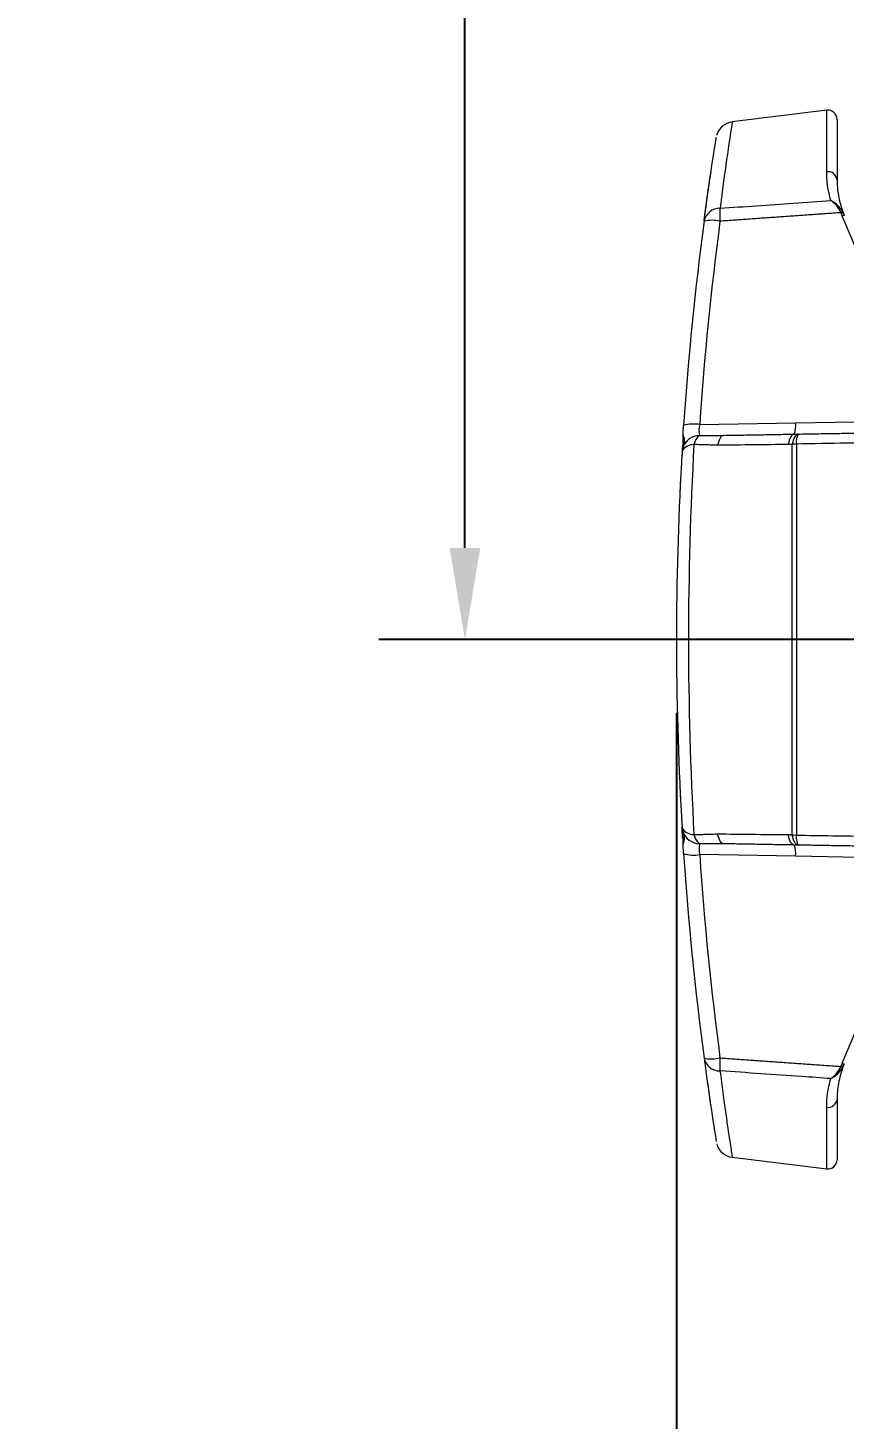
# Model space of a CAD drawing. Header units: inches. Extents: x 1 to 63.1, y 0.7 to 40.3.
# Drawn here: x 1.04 to 5.49, y 8.23 to 15.81 of the extents above; entities that cross this region are included whole.
import ezdxf

# ---------------------------------------------------------------- set-up
doc = ezdxf.new("R2010")
doc.units = ezdxf.units.IN
doc.header["$MEASUREMENT"] = 0
doc.linetypes.add('PHANTOM', pattern=[2.5, 1.25, -0.25, 0.25, -0.25, 0.25, -0.25])
doc.layers.add('DIM', color=1, linetype='Continuous')
doc.layers.add('OBJECT', color=7, linetype='Continuous')
doc.styles.add('Arial', font='arial.ttf')
doc.dimstyles.new('ANSI & Metric .40 Stacked', dxfattribs={"dimscale": 2.666667, "dimtxt": 0.4, "dimasz": 0.5, "dimexe": 0.4, "dimexo": 0.4, "dimgap": 0.133333, "dimtad": 0, "dimtih": 1, "dimtoh": 1, "dimzin": 4, "dimdsep": 46, "dimtxsty": 'Arial', "dimcen": 0.2, "dimadec": 0, "dimazin": 0, "dimtfac": 0.75, "dimtofl": 0, "dimtmove": 0, "dimatfit": 3, "dimfxl": 1, "dimtolj": 1, "dimtzin": 0, "dimarcsym": 0})
doc.dimstyles.new('ANSI .40', dxfattribs={"dimscale": 2.666667, "dimtxt": 0.4, "dimasz": 0.5, "dimexe": 0.4, "dimexo": 0.4, "dimgap": 0.2, "dimtad": 0, "dimtih": 1, "dimtoh": 1, "dimzin": 4, "dimdsep": 46, "dimtxsty": 'Arial', "dimcen": 0.2, "dimadec": 0, "dimazin": 0, "dimtfac": 0.75, "dimtofl": 0, "dimtmove": 0, "dimatfit": 3, "dimfxl": 1, "dimfrac": 1, "dimtolj": 1, "dimtzin": 0, "dimarcsym": 0})

# ---------------------------------------------------------------- blocks, each defined once
blk = doc.blocks.new('*D4')
at = {"layer": 'Defpoints', "color": 0, "transparency": 16777216}
for p in [(13.3715, 26.8592), (3.4215, 12.4782), (13.294, 12.4782)]:
    blk.add_point(p, dxfattribs=at)
at = {"layer": 'DIM', "color": 0, "lineweight": -2, "transparency": 16777216}
for p, q in [((12.9715, 26.8592), (3.0215, 26.8592)), ((3.4215, 26.3592), (3.4215, 20.4592)), ((3.4215, 12.9782), (3.4215, 18.8782)), ((12.894, 12.4782), (3.0215, 12.4782))]:
    blk.add_line(p, q, dxfattribs=at)
at = {"layer": 'DIM', "color": 0, "transparency": 16777216}
for points in [[(3.3381, 26.3592), (3.5048, 26.3592), (3.4215, 26.8592)], [(3.3381, 12.9782), (3.5048, 12.9782), (3.4215, 12.4782)]]:
    blk.add_solid(points, dxfattribs=at)
at = {"layer": 'DIM', "color": 0, "transparency": 16777216, "insert": (3.4215, 19.6687), "char_height": 0.4, "attachment_point": 5, "style": 'Arial'}
blk.add_mtext('\\A1;12.72-14.38\\P[323mm] - [365mm]', dxfattribs=at)
blk = doc.blocks.new('*D5')
at = {"layer": 'Defpoints', "color": 0, "transparency": 16777216}
for p in [(4.574, 12.4782), (13.294, 12.4782), (13.294, 6.8162)]:
    blk.add_point(p, dxfattribs=at)
at = {"layer": 'DIM', "color": 0, "lineweight": -2, "transparency": 16777216}
for p, q in [((4.574, 12.0782), (4.574, 6.4162)), ((13.294, 12.0782), (13.294, 6.4162)), ((5.074, 6.8162), (7.7509, 6.8162)), ((12.794, 6.8162), (10.1171, 6.8162))]:
    blk.add_line(p, q, dxfattribs=at)
at = {"layer": 'DIM', "color": 0, "transparency": 16777216}
for points in [[(5.074, 6.8996), (5.074, 6.7329), (4.574, 6.8162)], [(12.794, 6.8996), (12.794, 6.7329), (13.294, 6.8162)]]:
    blk.add_solid(points, dxfattribs=at)
at = {"layer": 'DIM', "color": 0, "transparency": 16777216, "char_height": 0.4, "attachment_point": 5, "style": 'Arial'}
for s, insert in [('\\A1;8.72', (8.934, 7.1538)), ('\\A1;[222mm]', (8.934, 6.4265))]:
    blk.add_mtext(s, dxfattribs=dict(at, insert=insert))
blk = doc.blocks.new('*D6')
at = {"layer": 'Defpoints', "color": 0, "transparency": 16777216}
for p in [(4.574, 12.4782), (21.2619, 9.8331), (21.2619, 5.3798)]:
    blk.add_point(p, dxfattribs=at)
at = {"layer": 'DIM', "color": 0, "lineweight": -2, "transparency": 16777216}
for p, q in [((4.574, 12.0782), (4.574, 4.9798)), ((21.2619, 9.4331), (21.2619, 4.9798)), ((5.074, 5.3798), (11.7348, 5.3798)), ((20.7619, 5.3798), (14.1011, 5.3798))]:
    blk.add_line(p, q, dxfattribs=at)
at = {"layer": 'DIM', "color": 0, "transparency": 16777216}
for points in [[(5.074, 5.4632), (5.074, 5.2965), (4.574, 5.3798)], [(20.7619, 5.4632), (20.7619, 5.2965), (21.2619, 5.3798)]]:
    blk.add_solid(points, dxfattribs=at)
at = {"layer": 'DIM', "color": 0, "transparency": 16777216, "char_height": 0.4, "attachment_point": 5, "style": 'Arial'}
for s, insert in [('\\A1;16.69', (12.9179, 5.7174)), ('\\A1;[424mm]', (12.9179, 4.9901))]:
    blk.add_mtext(s, dxfattribs=dict(at, insert=insert))
blk = doc.blocks.new('*D7')
at = {"layer": 'Defpoints', "color": 0, "transparency": 16777216}
for p in [(4.574, 12.4787), (39.3574, 5.4831), (39.3574, 3.9434)]:
    blk.add_point(p, dxfattribs=at)
at = {"layer": 'DIM', "color": 0, "lineweight": -2, "transparency": 16777216}
for p, q in [((4.574, 12.0787), (4.574, 3.5434)), ((39.3574, 5.0831), (39.3574, 3.5434)), ((5.074, 3.9434), (20.7826, 3.9434)), ((38.8574, 3.9434), (23.1488, 3.9434))]:
    blk.add_line(p, q, dxfattribs=at)
at = {"layer": 'DIM', "color": 0, "transparency": 16777216}
for points in [[(5.074, 4.0268), (5.074, 3.8601), (4.574, 3.9434)], [(38.8574, 4.0268), (38.8574, 3.8601), (39.3574, 3.9434)]]:
    blk.add_solid(points, dxfattribs=at)
at = {"layer": 'DIM', "color": 0, "transparency": 16777216, "char_height": 0.4, "attachment_point": 5, "style": 'Arial'}
for s, insert in [('\\A1;34.78', (21.9657, 4.2811)), ('\\A1;[884mm]', (21.9657, 3.5537))]:
    blk.add_mtext(s, dxfattribs=dict(at, insert=insert))
blk = doc.blocks.new('*D8')
at = {"layer": 'Defpoints', "color": 0, "transparency": 16777216}
for p in [(4.574, 12.4787), (41.3605, 5.4831), (41.3605, 2.507)]:
    blk.add_point(p, dxfattribs=at)
at = {"layer": 'DIM', "color": 0, "lineweight": -2, "transparency": 16777216}
for p, q in [((4.574, 12.0787), (4.574, 2.107)), ((41.3605, 5.0831), (41.3605, 2.107)), ((5.074, 2.507), (21.7841, 2.507)), ((40.8605, 2.507), (24.1504, 2.507))]:
    blk.add_line(p, q, dxfattribs=at)
at = {"layer": 'DIM', "color": 0, "transparency": 16777216}
for points in [[(5.074, 2.5904), (5.074, 2.4237), (4.574, 2.507)], [(40.8605, 2.5904), (40.8605, 2.4237), (41.3605, 2.507)]]:
    blk.add_solid(points, dxfattribs=at)
at = {"layer": 'DIM', "color": 0, "transparency": 16777216, "char_height": 0.4, "attachment_point": 5, "style": 'Arial'}
for s, insert in [('\\A1;36.79', (22.9672, 2.8447)), ('\\A1;[935mm]', (22.9672, 2.1173))]:
    blk.add_mtext(s, dxfattribs=dict(at, insert=insert))

msp = doc.modelspace()

# ---------------------------------------------------------------- linework, layer by layer
at = {"layer": 'DIM', "linetype": 'PHANTOM'}
msp.add_line((13.114, 12.4782), (2.9515, 12.4782), dxfattribs=at)
at = {"layer": 'OBJECT', "linetype": 'Continuous', "lineweight": 15}
for p, q in [((5.3929, 15.3638), (4.8776, 15.3005)), ((5.3929, 15.0282), (5.3929, 15.3638)), ((5.449, 15.3141), (5.449, 14.9843)), ((5.9246, 13.7224), (5.4775, 14.7882)), ((4.7008, 13.6508), (5.2233, 13.66)), ((5.2233, 13.66), (5.9425, 13.6725)), ((4.6097, 13.5926), (4.6097, 13.5923)), ((4.605, 13.4993), (4.605, 13.4943)), ((4.6081, 13.5666), (4.608, 13.5645)), ((5.2051, 11.4152), (5.2051, 13.5421)), ((5.2275, 13.5446), (5.2275, 11.4128)), ((4.5955, 13.342), (4.5954, 13.3408)), ((4.5953, 11.6177), (4.5954, 11.6169)), ((4.604, 11.4748), (4.604, 11.4744)), ((4.604, 11.4748), (4.604, 11.4748)), ((4.604, 11.4744), (4.604, 11.4744)), ((4.6097, 11.3652), (4.6097, 11.3647)), ((5.2233, 11.2974), (4.7008, 11.3065)), ((5.9425, 11.2848), (5.2233, 11.2974)), ((5.4775, 10.1691), (5.9246, 11.2349)), ((5.449, 9.973), (5.449, 9.6432)), ((5.3929, 9.5935), (5.3929, 9.9292)), ((4.8776, 9.6568), (5.3929, 9.5935))]:
    msp.add_line(p, q, dxfattribs=at)
at = {"layer": 'OBJECT', "linetype": 'Continuous', "lineweight": 15, "flags": 128}
for points in [[(4.8312, 13.5917), (4.8261, 13.5907), (4.8211, 13.5879), (4.8163, 13.5833), (4.8118, 13.577), (4.8077, 13.5692), (4.8041, 13.5599), (4.801, 13.5494), (4.7985, 13.5378)], [(5.216, 13.5984), (5.2108, 13.5974), (5.2057, 13.5944), (5.2009, 13.5895), (5.1964, 13.5829), (5.1923, 13.5747), (5.1887, 13.565), (5.1856, 13.5539), (5.1832, 13.5418)], [(5.2379, 13.5988), (5.2327, 13.5977), (5.2276, 13.5948), (5.2228, 13.5899), (5.2183, 13.5833), (5.2142, 13.575), (5.2106, 13.5653), (5.2075, 13.5542), (5.2051, 13.5421)], [(4.6074, 11.4019), (4.6082, 11.3894)], [(4.6082, 11.3894), (4.6093, 11.3711), (4.6097, 11.3647)], [(4.8312, 11.3656), (4.8261, 11.3666), (4.8211, 11.3694), (4.8163, 11.374), (4.8118, 11.3803), (4.8077, 11.3882), (4.8041, 11.3974), (4.801, 11.4079), (4.7985, 11.4195)], [(5.216, 11.3589), (5.2108, 11.36), (5.2057, 11.3629), (5.2009, 11.3678), (5.1964, 11.3744), (5.1923, 11.3826), (5.1887, 11.3924), (5.1856, 11.4034), (5.1832, 11.4155)], [(5.2379, 11.3585), (5.2327, 11.3596), (5.2276, 11.3626), (5.2228, 11.3674), (5.2183, 11.374), (5.2142, 11.3823), (5.2106, 11.3921), (5.2075, 11.4031), (5.2051, 11.4152)]]:
    msp.add_lwpolyline(points, dxfattribs=at)
at = {"layer": 'OBJECT', "linetype": 'Continuous', "lineweight": 15}
for centre, radius, start, end in [((5.399, 15.3141), 0.05, 0, 97), ((4.8879, 15.2021), 0.0979, 95.98751, 165.67946), ((23.1282, 12.4887), 18.4658, 171.2427, 172.7174), ((5.401, 14.9807), 0.0481, 4.2989, 99.66398), ((5.3222, 14.7373), 0.1631, 24.65557, 55.4056), ((5.3528, 14.7409), 0.1446, 27.78787, 64.59693), ((4.8103, 14.7416), 0.0879, 89.37838, 168.13406), ((5.3128, 14.794), 0.5028, 175.9608, 184.0392), ((5.4811, 14.7883), 0.02, 90.89265, 121.84912), ((5.4816, 14.7847), 0.0187, 86.09724, 119.641), ((5.9478, 14.9855), 0.51, 201.21022, 202.76), ((5.4871, 14.7724), 0.0185, 87.3285, 121.25068), ((5.949, 14.9843), 0.5, 201.21022, 202.76), ((21.951, 12.4787), 17.377, 172.45733, 176.14994), ((21.9388, 12.4908), 17.277, 172.45733, 176.14994), ((4.7655, 14.5596), 0.2042, 77.03091, 101.6112), ((4.6685, 13.4613), 0.1923, 80.32506, 106.70682), ((4.8293, 13.6179), 0.1327, 165.62786, 191.52431), ((5.0956, 13.6439), 0.1287, 339.29444, 7.15493), ((17.7281, 12.7488), 13.1455, 176.31951, 176.43315), ((4.5495, 13.5595), 0.0686, 329.84897, 28.7361), ((4.7025, 13.4923), 0.0992, 91.85641, 160.72618), ((4.5494, 13.5586), 0.0695, 330.32531, 28.17341), ((4.7502, 13.5268), 0.0822, 128.2544, 169.67468), ((5.3197, 13.5549), 0.0928, 151.78765, 186.41968), ((4.6048, 13.5003), 0.000966, 211.84467, 279.51978), ((4.6048, 13.4997), 0.000986, 212.65818, 279.83529), ((19.5424, 12.6182), 14.9633, 176.3742, 176.62392), ((4.6702, 13.4627), 0.0789, 90.63703, 144.31579), ((23.5581, 12.4787), 18.9186, 176.77921, 183.22079), ((5.2387, 13.3425), 0.2023, 93.17736, 99.54652), ((21.951, 12.4787), 17.377, 176.82154, 183.17846), ((4.6043, 13.4907), 0.00107, 219.22931, 279.31043), ((18.9659, 12.6209), 14.3885, 177.13206, 177.33185), ((18.979, 12.3375), 14.4016, 182.67017, 182.84975), ((4.6043, 11.4667), 0.00107, 80.68957, 140.77069), ((4.6048, 11.4576), 0.000986, 80.16471, 147.34182), ((4.6048, 11.457), 0.000966, 80.48022, 148.15533), ((21.6931, 12.4705), 17.1181, 183.39097, 183.69835), ((4.6702, 11.4946), 0.0789, 215.68421, 269.36297), ((4.7025, 11.4651), 0.0992, 199.27382, 268.14359), ((4.5504, 11.3979), 0.0679, 330.91919, 30.49575), ((4.5441, 11.3987), 0.0742, 333.80321, 27.69806), ((4.7502, 11.4305), 0.0822, 190.32532, 231.7456), ((5.2387, 11.6148), 0.2023, 260.45348, 266.82264), ((5.3197, 11.4024), 0.0928, 173.58032, 208.21235), ((4.6685, 11.496), 0.1923, 253.29318, 279.67494), ((21.951, 12.4787), 17.377, 183.85006, 187.54267), ((4.8392, 11.3397), 0.1423, 169.36756, 193.48027), ((21.9388, 12.4666), 17.277, 183.85006, 187.54267), ((5.0956, 11.3134), 0.1287, 352.84507, 20.70556), ((4.7655, 10.3977), 0.2042, 258.3888, 282.96909), ((4.8103, 10.2157), 0.0879, 191.86594, 270.62162), ((25.3882, 12.979), 20.8502, 187.66571, 188.92658), ((22.3274, 12.5316), 17.7571, 187.64367, 188.40598), ((5.3128, 10.1633), 0.5028, 175.9608, 184.0392), ((5.9478, 9.9718), 0.51, 157.24, 158.78978), ((5.4871, 10.1849), 0.0185, 238.74932, 272.6715), ((5.949, 9.973), 0.5, 157.24, 158.78978), ((5.3217, 10.2205), 0.1639, 304.66607, 335.27276), ((5.3528, 10.2164), 0.1446, 295.40307, 332.21213), ((5.4811, 10.169), 0.02, 238.15088, 269.10735), ((5.4816, 10.1726), 0.0187, 240.359, 273.90276), ((5.401, 9.9766), 0.0481, 260.33602, 355.7011), ((4.8892, 9.7556), 0.0993, 194.876, 263.28438), ((5.399, 9.6432), 0.05, 263, 0)]:
    msp.add_arc(centre, radius, start, end, dxfattribs=at)
for points, knots in [([(5.449, 15.2545), (5.449, 15.2501), (5.449, 15.2378), (5.449, 15.211), (5.449, 15.1895), (5.449, 15.1797)], [0, 0, 0, 0, 0.229913, 0.649088, 1, 1, 1, 1]), ([(4.7243, 14.7596), (4.7315, 14.8124), (4.7458, 14.9182), (4.7637, 15.0401), (4.7781, 15.1342), (4.7871, 15.1919), (4.7913, 15.2183), (4.7907, 15.2144), (4.7906, 15.2137)], [0, 0, 0, 0, 0.190295, 0.381179, 0.571452, 0.761873, 0.952913, 1, 1, 1, 1]), ([(4.7281, 14.7876), (4.7319, 14.8155), (4.7394, 14.8712), (4.7484, 14.9349), (4.7554, 14.9834), (4.7596, 15.0119), (4.7614, 15.024), (4.7611, 15.0218), (4.7611, 15.0216)], [0, 0, 0, 0, 0.193962, 0.387924, 0.5875, 0.787075, 0.981047, 1, 1, 1, 1]), ([(5.4149, 14.8716), (5.4083, 14.8989), (5.395, 14.9538), (5.3936, 15.0033), (5.3929, 15.0282)], [0, 0, 0, 0, 0.497922, 1, 1, 1, 1]), ([(5.449, 15.0331), (5.449, 15.0209), (5.449, 15.0034), (5.449, 14.9888), (5.449, 14.9843)], [0, 0, 0, 0, 0.695284, 1, 1, 1, 1]), ([(5.449, 14.9843), (5.4499, 14.9563), (5.4518, 14.8999), (5.4725, 14.8357), (5.4829, 14.8034)], [0, 0, 0, 0, 0.497068, 1, 1, 1, 1]), ([(4.8113, 14.8294), (4.8774, 14.8341), (5.0785, 14.8482), (5.2797, 14.8622), (5.4149, 14.8716)], [0, 0, 0, 0, 0.328344, 1, 1, 1, 1]), ([(4.6097, 13.5925), (4.6097, 13.5926), (4.6108, 13.6092), (4.612, 13.6274), (4.6132, 13.6455)], [0, 0, 0, 0, 0.008018, 1, 1, 1, 1]), ([(5.1832, 13.5418), (5.1215, 13.5412), (4.9932, 13.5398), (4.865, 13.5385), (4.7985, 13.5378)], [0, 0, 0, 0, 0.480478, 1, 1, 1, 1]), ([(5.9624, 13.5562), (5.9001, 13.5552), (5.6552, 13.5513), (5.4102, 13.5474), (5.2275, 13.5446)], [0, 0, 0, 0, 0.25403, 1, 1, 1, 1]), ([(4.6074, 11.4019), (4.6069, 11.4106), (4.6059, 11.4263), (4.6046, 11.4478), (4.604, 11.4575)], [0, 0, 0, 0, 0.548284, 1, 1, 1, 1]), ([(4.7985, 11.4195), (4.86, 11.4189), (4.9881, 11.4176), (5.1165, 11.4162), (5.1832, 11.4155)], [0, 0, 0, 0, 0.480478, 1, 1, 1, 1]), ([(5.2275, 11.4128), (5.2936, 11.4117), (5.5385, 11.4079), (5.7835, 11.404), (5.9624, 11.4012)], [0, 0, 0, 0, 0.269854, 1, 1, 1, 1]), ([(5.4149, 10.0858), (5.3615, 10.0895), (5.1603, 10.1034), (4.9591, 10.1175), (4.8113, 10.1279)], [0, 0, 0, 0, 0.265214, 1, 1, 1, 1]), ([(4.8113, 10.1279), (4.8166, 10.0869), (4.8273, 10.0047), (4.8416, 9.9011), (4.8542, 9.813), (4.8644, 9.7443), (4.8719, 9.6944), (4.8763, 9.6658), (4.8781, 9.6538), (4.8776, 9.6571), (4.8776, 9.6573)], [0, 0, 0, 0, 0.139747, 0.280448, 0.424179, 0.568969, 0.70872, 0.849459, 0.993326, 1, 1, 1, 1]), ([(5.4829, 10.1539), (5.4726, 10.122), (5.4519, 10.0578), (5.45, 10.0014), (5.449, 9.973)], [0, 0, 0, 0, 0.496567, 1, 1, 1, 1]), ([(5.3929, 9.9292), (5.3936, 9.9538), (5.395, 10.0033), (5.4082, 10.0582), (5.4149, 10.0858)], [0, 0, 0, 0, 0.498142, 1, 1, 1, 1]), ([(5.449, 9.973), (5.449, 9.963), (5.449, 9.9474), (5.449, 9.9304), (5.449, 9.9242)], [0, 0, 0, 0, 0.639502, 1, 1, 1, 1]), ([(5.449, 9.6996), (5.449, 9.6953), (5.449, 9.686), (5.449, 9.6822), (5.449, 9.6801)], [0, 0, 0, 0, 0.468295, 1, 1, 1, 1])]:
    msp.add_open_spline(points, degree=3, knots=knots, dxfattribs=at)
for points in [[(5.4705, 14.8053), (4.8113, 14.7586)], [(5.4723, 14.801), (5.4705, 14.8053)], [(5.4808, 14.8083), (5.4829, 14.8034)], [(4.6103, 13.5853), (4.609, 13.5644)], [(4.6097, 13.5921), (4.6097, 13.5925)], [(4.6993, 13.5914), (4.8312, 13.5917)], [(4.8312, 13.5917), (5.216, 13.5984)], [(5.216, 13.5984), (5.2379, 13.5988)], [(5.2379, 13.5988), (5.9588, 13.6114)], [(4.6061, 13.5087), (4.604, 13.483)], [(4.605, 13.4987), (4.6044, 13.4896)], [(4.605, 13.4993), (4.605, 13.4987)], [(4.6089, 13.525), (4.6061, 13.5087)], [(4.7985, 13.5378), (4.6693, 13.5416)], [(5.2051, 13.5421), (5.1832, 13.5418)], [(4.604, 13.4826), (4.6007, 13.4421)], [(4.604, 13.4826), (4.604, 13.483)], [(4.6007, 11.5152), (4.604, 11.4748)], [(4.604, 11.4744), (4.604, 11.4748)], [(4.604, 11.4744), (4.6061, 11.4486)], [(4.6044, 11.4677), (4.605, 11.4586)], [(4.605, 11.4586), (4.605, 11.458)], [(4.6061, 11.4486), (4.6089, 11.4323)], [(4.6693, 11.4157), (4.7985, 11.4195)], [(5.1832, 11.4155), (5.2051, 11.4152)], [(4.6132, 11.3119), (4.6097, 11.3649)], [(4.8312, 11.3656), (4.6993, 11.3659)], [(5.216, 11.3589), (4.8312, 11.3656)], [(5.2379, 11.3585), (5.216, 11.3589)], [(5.9588, 11.3459), (5.2379, 11.3585)], [(4.8113, 10.1987), (5.4705, 10.152)], [(5.4705, 10.152), (5.4723, 10.1563)], [(5.4829, 10.1539), (5.4808, 10.149)]]:
    msp.add_open_spline(points, degree=1, dxfattribs=at)

# ---------------------------------------------------------------- dimensions: what is measured, and where the dimension line sits
at = {"layer": 'DIM'}
dim = msp.add_linear_dim(base=(3.4215, 12.4782), p1=(13.3715, 26.8592), p2=(13.294, 12.4782), angle=90, text='12.72-<>\\P[323mm] - [365mm]', dimstyle='ANSI .40', dxfattribs=at)
dim.commit()
dim.dimension.update_dxf_attribs({"geometry": '*D4', "text_midpoint": (3.4215, 19.6687)})
for base, p1, p2, picture, middle in [((39.3574, 3.9434), (4.574, 12.4787), (39.3574, 5.4831), '*D7', (21.9657, 3.9434)), ((41.3605, 2.507), (4.574, 12.4787), (41.3605, 5.4831), '*D8', (22.9672, 2.507)), ((13.294, 6.8162), (4.574, 12.4782), (13.294, 12.4782), '*D5', (8.934, 6.8162)), ((21.2619, 5.3798), (4.574, 12.4782), (21.2619, 9.8331), '*D6', (12.9179, 5.3798))]:
    dim = msp.add_linear_dim(base=base, p1=p1, p2=p2, dimstyle='ANSI & Metric .40 Stacked', override={"dimpost": '\\X'}, dxfattribs=at)
    dim.commit()
    dim.dimension.update_dxf_attribs({"geometry": picture, "text_midpoint": middle})

doc.saveas('drawing.dxf')
